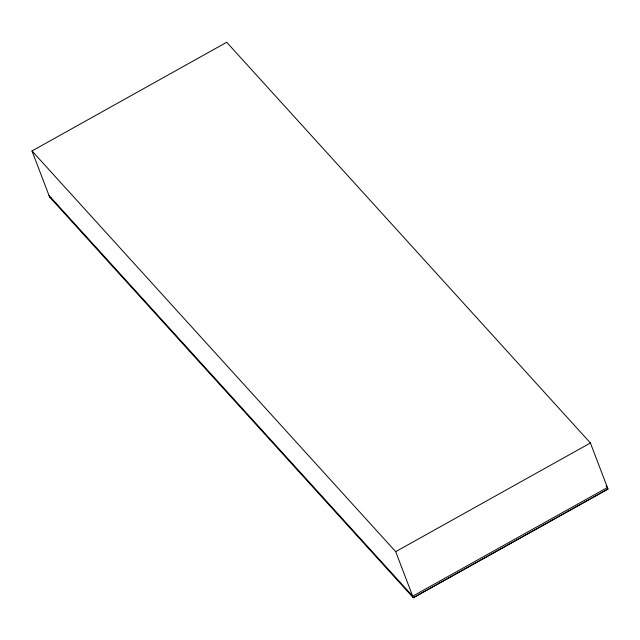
<?xml version="1.0" encoding="UTF-8"?>
<svg xmlns="http://www.w3.org/2000/svg" width="640" height="640" viewBox="0 0 640 640"><rect width="100%" height="100%" fill="white"/><g stroke="black" fill="none" stroke-linecap="round" stroke-linejoin="round"><path stroke-width="0.96" d="M608 489.04L413.288 597.728L49.592 197.024L32 150.96L226.712 42.272L590.408 442.976L608 489.04L413.288 597.728L395.696 551.664L32 150.96M395.696 551.664L590.408 442.976M49.592 197.024L51.04 197.704M606.072 486.032L607.416 487.512L412.704 596.192L49.008 195.488"/></g></svg>
